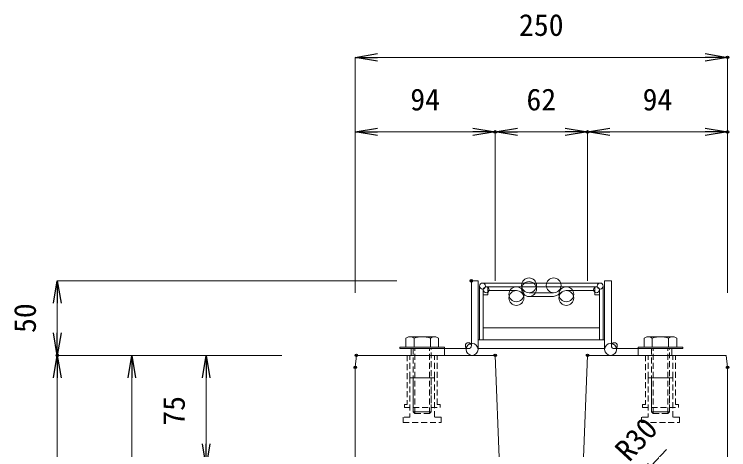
# Model space of a CAD drawing. Units: millimetres, scale not verified. Extents: x -7780 to 7780, y -1420 to 1420.
# Drawn here: x -7262.9 to -6783.2, y 401.7 to 693.9 of the extents above; entities that cross this region are included whole.
import ezdxf
from ezdxf.enums import TextEntityAlignment as Align

# ---------------------------------------------------------------- set-up
doc = ezdxf.new("R2010")
doc.units = ezdxf.units.MM
doc.header["$LTSCALE"] = 8
doc.header["$PDMODE"] = 32
doc.header["$PDSIZE"] = 1.6
doc.linetypes.add('USER1', pattern=[0.75, 0.5, -0.25])
doc.layers.add('0-0_0', color=7, linetype='Continuous')
doc.layers.add('0-3_DEFPOINTS', color=7, linetype='Continuous')
for name, color, linetype, lineweight in [('0-2_SUNPO_S10', 3, 'Continuous', 18), ('0-4_KIJUN', 7, 'Continuous', 18), ('0-B_ANGLE', 4, 'Continuous', 18)]:
    doc.layers.add(name, color=color, linetype=linetype, lineweight=lineweight)
doc.styles.add('ＭＳ ゴシック', font='')
doc.styles.get('ＭＳ ゴシック').set_extended_font_data('MS Gothic')

# ---------------------------------------------------------------- blocks, each defined once
blk = doc.blocks.new('W1-2_INST-C')
at = {"layer": '0-4_KIJUN', "linetype": 'USER1'}
for p, q in [((-8.225, -15), (-8.225, 0)), ((8.225, -15), (8.225, 0))]:
    blk.add_line(p, q, dxfattribs=at)
for points in [[(10, 0), (-10, 0), (-10, -33), (-12, -33), (-12, -35), (12, -35), (12, -33), (10, -33)], [(8.225, -15), (-8.225, -15), (-8.225, -41.5), (-12.75, -41.5), (-12.75, -45), (12.75, -45), (12.75, -41.5), (8.225, -41.5)], [(-6, -15), (6, -15), (6, -38), (-6, -38)]]:
    blk.add_lwpolyline(points, close=True, dxfattribs=at)
blk = doc.blocks.new('_OPEN')
at = {"layer": '0-0_0'}
blk.add_line((0, 0), (-1, 0), dxfattribs=at)
blk.add_lwpolyline([(-1, 0.1667), (0, 0), (-1, -0.1667)], dxfattribs=at)
blk = doc.blocks.new('D10')
at = {"layer": '0-2_SUNPO_S10'}
for p, q in [((746, 1927), (746, 2035)), ((761, 2035), (825, 2035)), ((840, 1935), (840, 2035))]:
    blk.add_line(p, q, dxfattribs=at)
at = {"layer": '0-3_DEFPOINTS'}
for p in [(840, 2035), (840, 1885), (746, 1877)]:
    blk.add_point(p, dxfattribs=at)
at = {"layer": '0-2_SUNPO_S10', "xscale": 15, "yscale": 15, "rotation": 180}
blk.add_blockref('_OPEN', (746, 2035), dxfattribs=at)
at = {"layer": '0-2_SUNPO_S10', "xscale": 15, "yscale": 15}
blk.add_blockref('_OPEN', (840, 2035), dxfattribs=at)
at = {"layer": '0-2_SUNPO_S10', "color": 7, "style": 'ＭＳ ゴシック'}
blk.add_text('94', height=14.66, dxfattribs=at).set_placement((783, 2045), align=Align.BOTTOM_LEFT)
blk = doc.blocks.new('D11')
at = {"layer": '0-2_SUNPO_S10'}
for p, q in [((840, 1935), (840, 2035)), ((855, 2035), (887, 2035)), ((902, 1935), (902, 2035))]:
    blk.add_line(p, q, dxfattribs=at)
at = {"layer": '0-3_DEFPOINTS'}
for p in [(902, 2035), (840, 1885), (902, 1885)]:
    blk.add_point(p, dxfattribs=at)
at = {"layer": '0-2_SUNPO_S10', "xscale": 15, "yscale": 15, "rotation": 180}
blk.add_blockref('_OPEN', (840, 2035), dxfattribs=at)
at = {"layer": '0-2_SUNPO_S10', "xscale": 15, "yscale": 15}
blk.add_blockref('_OPEN', (902, 2035), dxfattribs=at)
at = {"layer": '0-2_SUNPO_S10', "color": 7, "style": 'ＭＳ ゴシック'}
blk.add_text('62', height=14.66, dxfattribs=at).set_placement((861, 2045), align=Align.BOTTOM_LEFT)
blk = doc.blocks.new('D12')
at = {"layer": '0-2_SUNPO_S10'}
for p, q in [((902, 1935), (902, 2035)), ((917, 2035), (981, 2035)), ((996, 1927), (996, 2035))]:
    blk.add_line(p, q, dxfattribs=at)
at = {"layer": '0-3_DEFPOINTS'}
for p in [(996, 2035), (902, 1885), (996, 1877)]:
    blk.add_point(p, dxfattribs=at)
at = {"layer": '0-2_SUNPO_S10', "xscale": 15, "yscale": 15, "rotation": 180}
blk.add_blockref('_OPEN', (902, 2035), dxfattribs=at)
at = {"layer": '0-2_SUNPO_S10', "xscale": 15, "yscale": 15}
blk.add_blockref('_OPEN', (996, 2035), dxfattribs=at)
at = {"layer": '0-2_SUNPO_S10', "color": 7, "style": 'ＭＳ ゴシック'}
blk.add_text('94', height=14.66, dxfattribs=at).set_placement((939, 2045), align=Align.BOTTOM_LEFT)
blk = doc.blocks.new('D13')
at = {"layer": '0-2_SUNPO_S10'}
for p, q in [((746, 1927), (746, 2085)), ((761, 2085), (981, 2085)), ((996, 1927), (996, 2085))]:
    blk.add_line(p, q, dxfattribs=at)
at = {"layer": '0-3_DEFPOINTS'}
for p in [(996, 2085), (746, 1877), (996, 1877)]:
    blk.add_point(p, dxfattribs=at)
at = {"layer": '0-2_SUNPO_S10', "xscale": 15, "yscale": 15, "rotation": 180}
blk.add_blockref('_OPEN', (746, 2085), dxfattribs=at)
at = {"layer": '0-2_SUNPO_S10', "xscale": 15, "yscale": 15}
blk.add_blockref('_OPEN', (996, 2085), dxfattribs=at)
at = {"layer": '0-2_SUNPO_S10', "color": 7, "style": 'ＭＳ ゴシック'}
blk.add_text('250', height=14.66, dxfattribs=at).set_placement((856, 2095), align=Align.BOTTOM_LEFT)
blk = doc.blocks.new('D16')
at = {"layer": '0-2_SUNPO_S10'}
for p, q in [((696.8, 1885), (646, 1885)), ((646, 1870), (646, 1825.52)), ((793, 1810.52), (646, 1810.52))]:
    blk.add_line(p, q, dxfattribs=at)
at = {"layer": '0-3_DEFPOINTS'}
for p in [(746.8, 1885), (646, 1810.52), (843, 1810.52)]:
    blk.add_point(p, dxfattribs=at)
at = {"layer": '0-2_SUNPO_S10', "xscale": 15, "yscale": 15}
for p, rotation in [((646, 1885), 90), ((646, 1810.52), 270)]:
    blk.add_blockref('_OPEN', p, dxfattribs=dict(at, rotation=rotation))
at = {"layer": '0-2_SUNPO_S10', "color": 7, "style": 'ＭＳ ゴシック'}
blk.add_text('75', height=14.66, rotation=90, dxfattribs=at).set_placement((636, 1837.76), align=Align.BOTTOM_LEFT)
blk = doc.blocks.new('D17')
at = {"layer": '0-2_SUNPO_S10'}
for p, q in [((696.8, 1885), (596, 1885)), ((596, 1870), (596, 1670)), ((821, 1655), (596, 1655))]:
    blk.add_line(p, q, dxfattribs=at)
at = {"layer": '0-3_DEFPOINTS'}
for p in [(746.8, 1885), (596, 1655), (871, 1655)]:
    blk.add_point(p, dxfattribs=at)
at = {"layer": '0-2_SUNPO_S10', "xscale": 15, "yscale": 15}
for p, rotation in [((596, 1885), 90), ((596, 1655), 270)]:
    blk.add_blockref('_OPEN', p, dxfattribs=dict(at, rotation=rotation))
at = {"layer": '0-2_SUNPO_S10', "color": 7, "style": 'ＭＳ ゴシック'}
blk.add_text('230', height=14.66, rotation=90, dxfattribs=at).set_placement((586, 1755), align=Align.BOTTOM_LEFT)
blk = doc.blocks.new('D18')
at = {"layer": '0-2_SUNPO_S10'}
for p, q in [((696.8, 1885), (546, 1885)), ((546, 1870), (546, 1615)), ((716, 1600), (546, 1600))]:
    blk.add_line(p, q, dxfattribs=at)
at = {"layer": '0-3_DEFPOINTS'}
for p in [(746.8, 1885), (546, 1600), (766, 1600)]:
    blk.add_point(p, dxfattribs=at)
at = {"layer": '0-2_SUNPO_S10', "xscale": 15, "yscale": 15}
for p, rotation in [((546, 1885), 90), ((546, 1600), 270)]:
    blk.add_blockref('_OPEN', p, dxfattribs=dict(at, rotation=rotation))
at = {"layer": '0-2_SUNPO_S10', "color": 7, "style": 'ＭＳ ゴシック'}
blk.add_text('285', height=14.66, rotation=90, dxfattribs=at).set_placement((536, 1727.5), align=Align.BOTTOM_LEFT)
blk = doc.blocks.new('D32')
at = {"layer": '0-2_SUNPO_S10'}
for p, q in [((944.779, 1810.809), (954.933, 1821.85)), ((914.316, 1777.688), (934.624, 1799.769))]:
    blk.add_line(p, q, dxfattribs=at)
at = {"layer": '0-3_DEFPOINTS'}
for p in [(934.624, 1799.769), (914.316, 1777.688)]:
    blk.add_point(p, dxfattribs=at)
at = {"layer": '0-2_SUNPO_S10', "xscale": 15, "yscale": 15, "rotation": 227.39419}
blk.add_blockref('_OPEN', (934.624, 1799.769), dxfattribs=at)
at = {"layer": '0-2_SUNPO_S10', "color": 7, "style": 'ＭＳ ゴシック'}
blk.add_text('R30', height=14.66, rotation=47.394, dxfattribs=at).set_placement((933.149, 1809.816), align=Align.BOTTOM_LEFT)
blk = doc.blocks.new('D37')
at = {"layer": '0-2_SUNPO_S10'}
for p, q in [((774, 1935), (546, 1935)), ((546, 1920), (546, 1900)), ((696.8, 1885), (546, 1885))]:
    blk.add_line(p, q, dxfattribs=at)
at = {"layer": '0-3_DEFPOINTS'}
for p in [(824, 1935), (546, 1885), (746.8, 1885)]:
    blk.add_point(p, dxfattribs=at)
at = {"layer": '0-2_SUNPO_S10', "xscale": 15, "yscale": 15}
for p, rotation in [((546, 1935), 90), ((546, 1885), 270)]:
    blk.add_blockref('_OPEN', p, dxfattribs=dict(at, rotation=rotation))
at = {"layer": '0-2_SUNPO_S10', "color": 7, "style": 'ＭＳ ゴシック'}
blk.add_text('50', height=14.66, rotation=90, dxfattribs=at).set_placement((536, 1900), align=Align.BOTTOM_LEFT)
blk = doc.blocks.new('A$C215C240B')
at = {"layer": '0-B_ANGLE', "color": 5}
for p, q in [((55.5, 87.5), (134.5, 87.5)), ((53.5, 49.5), (53.5, 85.5)), ((132, 85), (58, 85)), ((83.63, 82.096), (81.37, 83.904)), ((108.63, 83.904), (106.37, 82.096)), ((81.37, 81.404), (83.63, 79.596)), ((103.246, 81), (86.754, 81)), ((106.37, 79.596), (108.63, 81.404))]:
    blk.add_line(p, q, dxfattribs=at)
at = {"layer": '0-B_ANGLE'}
for p, q in [((9.496, 44.5), (9.496, 50.5)), ((20.465, 44.5), (20.465, 50.5)), ((169.496, 44.5), (169.496, 50.5)), ((180.465, 44.5), (180.465, 50.5)), ((46, 43.5), (7.5, 43.5)), ((182.5, 39), (141.5, 39))]:
    blk.add_line(p, q, dxfattribs=at)
at = {"layer": '0-B_ANGLE', "linetype": 'USER1'}
for p, q in [((10, 0), (10, 43.5)), ((20, 0), (20, 43.5)), ((170, 0), (170, 43.5)), ((180, 0), (180, 43.5)), ((9, 1), (21, 1)), ((169, 1), (181, 1))]:
    blk.add_line(p, q, dxfattribs=at)
at = {"layer": '0-B_ANGLE'}
for points in [[(52.5, 43), (52.5, 89), (48, 89), (48, 45.5)], [(137.5, 43), (137.5, 89), (142, 89), (142, 45.5)], [(7.5, 43.5), (7.5, 39), (48.5, 39)], [(144, 43.5), (182.5, 43.5), (182.5, 39)]]:
    blk.add_lwpolyline(points, dxfattribs=at)
at = {"layer": '0-B_ANGLE', "color": 5}
for points in [[(56, 83), (56, 49.5), (53.5, 49.5)], [(111.754, 82.5), (131, 82.5), (131, 79.5), (134, 79.5), (134, 57.5), (56, 57.5), (56, 79.5), (59, 79.5), (59, 82.5), (78.246, 82.5)], [(78.246, 85), (59, 85), (59, 82.5), (78.246, 82.5)], [(111.754, 82.5), (131, 82.5), (131, 85), (111.754, 85)], [(136.5, 85.5), (136.5, 49.5), (134, 49.5), (134, 83)], [(86.754, 78.5), (103.246, 78.5), (106.37, 79.596)]]:
    blk.add_lwpolyline(points, dxfattribs=at)
at = {"layer": '0-B_ANGLE'}
for points in [[(24.218, 51.5), (5.782, 51.5), (4.05, 50.5), (4.05, 44.5), (25.95, 44.5), (25.95, 50.5)], [(52.5, 49.5), (137.5, 49.5), (137.5, 43.5), (52.5, 43.5)], [(184.218, 51.5), (165.782, 51.5), (164.05, 50.5), (164.05, 44.5), (185.95, 44.5), (185.95, 50.5)], [(0, 44.5), (0, 43.5), (30, 43.5), (30, 44.5)], [(7.5, 39), (30, 39), (30, 43.5), (7.5, 43.5)], [(160, 44.5), (160, 43.5), (190, 43.5), (190, 44.5)], [(182.5, 39), (160, 39), (160, 43.5), (182.5, 43.5)]]:
    blk.add_lwpolyline(points, close=True, dxfattribs=at)
at = {"layer": '0-B_ANGLE', "linetype": 'USER1'}
for points in [[(9, 43.5), (9, 1), (10, 0), (20, 0), (21, 1), (21, 43.5)], [(169, 43.5), (169, 1), (170, 0), (180, 0), (181, 1), (181, 43.5)]]:
    blk.add_lwpolyline(points, close=True, dxfattribs=at)
at = {"layer": '0-B_ANGLE', "color": 5}
for centre, radius in [((55.5, 85.5), 2), ((86.754, 86), 5), ((86.754, 83.5), 5), ((103.246, 86), 5), ((134.5, 85.5), 2), ((58, 83), 2), ((78.246, 80), 5), ((78.246, 77.5), 5), ((111.754, 80), 5), ((111.754, 77.5), 5), ((132, 83), 2)]:
    blk.add_circle(centre, radius, dxfattribs=at)
at = {"layer": '0-B_ANGLE'}
for centre, radius in [((46, 45.5), 2), ((48.5, 43), 4), ((141.5, 43), 4), ((144, 45.5), 2)]:
    blk.add_circle(centre, radius, dxfattribs=at)
for centre, radius, start, end in [((6.773, 47.293), 4.207, 49.666, 130.334), ((14.98, 35.959), 15.541, 69.33427, 110.66573), ((23.208, 47.24), 4.26, 49.93201, 130.06799), ((166.773, 47.293), 4.207, 49.666, 130.334), ((174.98, 35.959), 15.541, 69.33427, 110.66573), ((183.208, 47.24), 4.26, 49.93201, 130.06799)]:
    blk.add_arc(centre, radius, start, end, dxfattribs=at)

msp = doc.modelspace()

# ---------------------------------------------------------------- linework, layer by layer
at = {"layer": '0-4_KIJUN'}
for points in [[(-6860.944, 387.311), (-6881, 390.52), (-6878, 465), (-6784.8, 465), (-6784, 457), (-6784, 200), (-6804, 180), (-7014, 180), (-7034, 200), (-7034, 457), (-7033.2, 465)], [(-7033.2, 465), (-6940, 465), (-6937, 390.52), (-6957.056, 387.311)]]:
    msp.add_lwpolyline(points, dxfattribs=at)

# ---------------------------------------------------------------- block references
at = {"layer": '0-2_SUNPO_S10'}
for name in ['D13', 'D10', 'D11', 'D12', 'D37', 'D18', 'D17', 'D16', 'D32']:
    msp.add_blockref(name, (-7780, -1420), dxfattribs=at)
at = {"layer": '0-4_KIJUN'}
for p in [(-6989, 465), (-6829, 465)]:
    msp.add_blockref('W1-2_INST-C', p, dxfattribs=at)
at = {"layer": '0-B_ANGLE'}
msp.add_blockref('A$C215C240B', (-7004, 426), dxfattribs=at)

doc.saveas('drawing.dxf')
